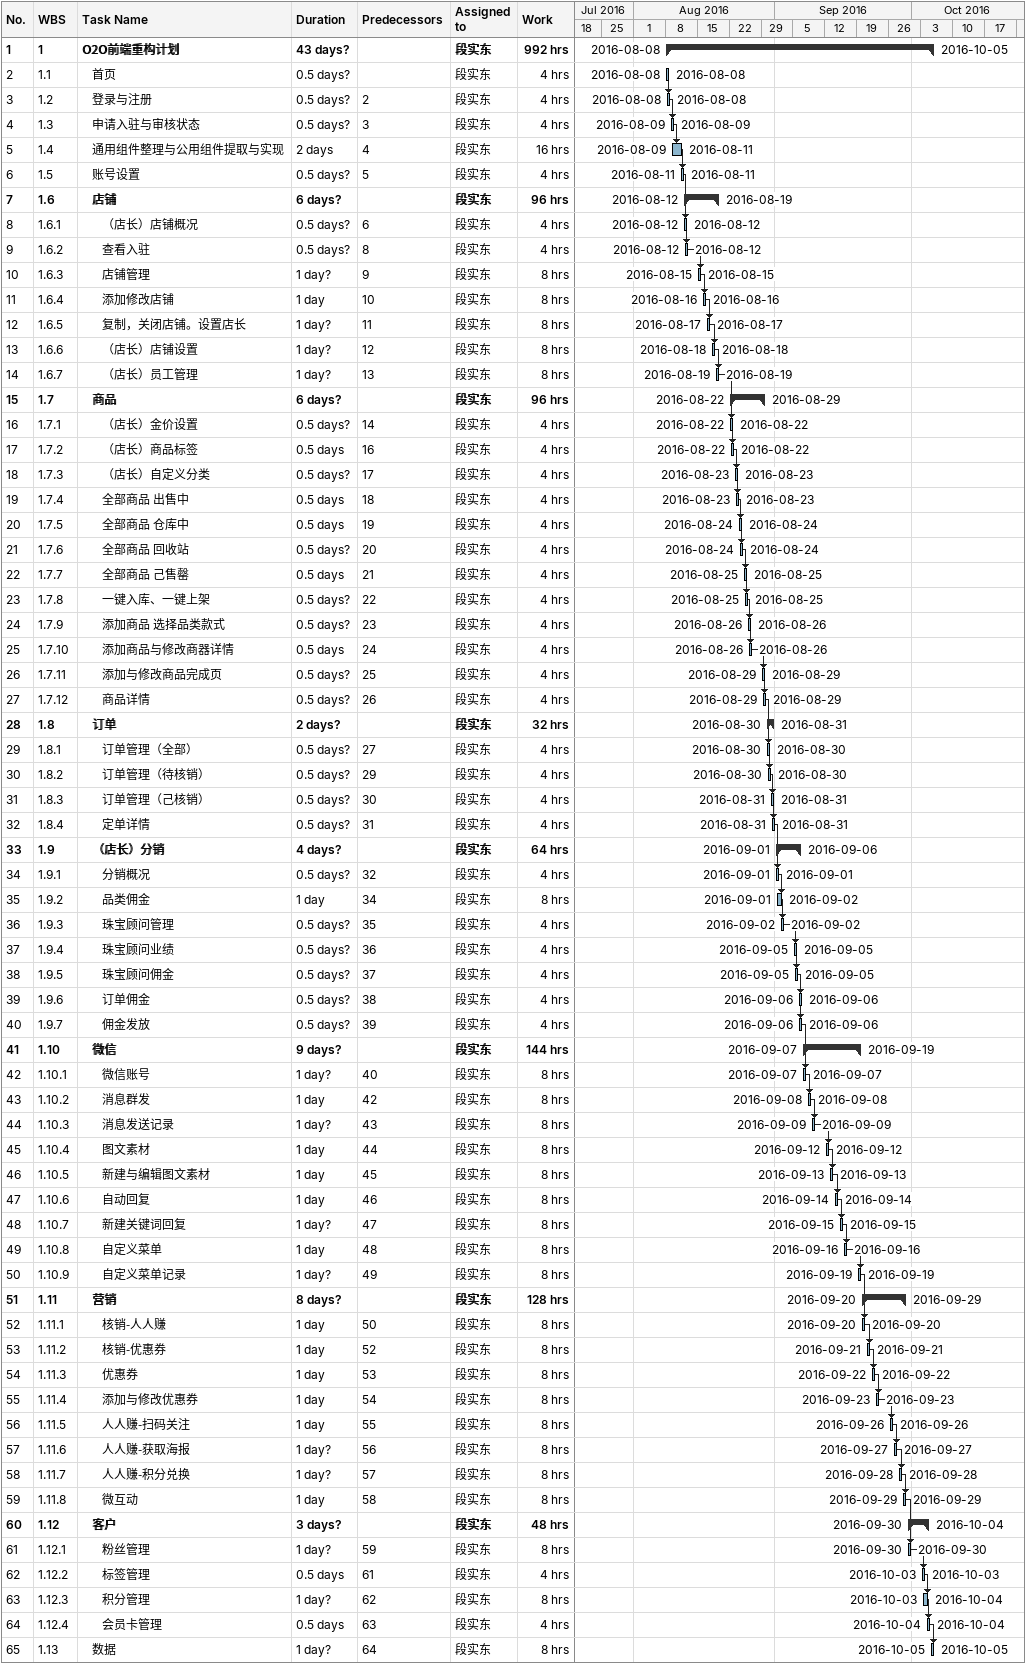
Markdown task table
| ID | WBS | Task | Duration | Start | Finish | Predecessors | Resources | Work (h) |
|---|---|---|---|---|---|---|---|---|
| 1 | 1 | **O2O前端重构计划** | 43d? | 2016-08-08 | 2016-10-05 |  | 段实东 | 992 |
| 2 | 1.1 | 首页 | 0.5d? | 2016-08-08 | 2016-08-08 |  | 段实东 | 4 |
| 3 | 1.2 | 登录与注册 | 0.5d? | 2016-08-08 | 2016-08-08 | 2 | 段实东 | 4 |
| 4 | 1.3 | 申请入驻与审核状态 | 0.5d? | 2016-08-09 | 2016-08-09 | 3 | 段实东 | 4 |
| 5 | 1.4 | 通用组件整理与公用组件提取与实现 | 2d | 2016-08-09 | 2016-08-11 | 4 | 段实东 | 16 |
| 6 | 1.5 | 账号设置 | 0.5d? | 2016-08-11 | 2016-08-11 | 5 | 段实东 | 4 |
| 7 | 1.6 | **店铺** | 6d? | 2016-08-12 | 2016-08-19 |  | 段实东 | 96 |
| 8 | 1.6.1 | （店长）店铺概况 | 0.5d? | 2016-08-12 | 2016-08-12 | 6 | 段实东 | 4 |
| 9 | 1.6.2 | 查看入驻 | 0.5d? | 2016-08-12 | 2016-08-12 | 8 | 段实东 | 4 |
| 10 | 1.6.3 | 店铺管理 | 1d? | 2016-08-15 | 2016-08-15 | 9 | 段实东 | 8 |
| 11 | 1.6.4 | 添加修改店铺 | 1d | 2016-08-16 | 2016-08-16 | 10 | 段实东 | 8 |
| 12 | 1.6.5 | 复制，关闭店铺。设置店长 | 1d? | 2016-08-17 | 2016-08-17 | 11 | 段实东 | 8 |
| 13 | 1.6.6 | （店长）店铺设置 | 1d? | 2016-08-18 | 2016-08-18 | 12 | 段实东 | 8 |
| 14 | 1.6.7 | （店长）员工管理 | 1d? | 2016-08-19 | 2016-08-19 | 13 | 段实东 | 8 |
| 15 | 1.7 | **商品** | 6d? | 2016-08-22 | 2016-08-29 |  | 段实东 | 96 |
| 16 | 1.7.1 | （店长）金价设置 | 0.5d? | 2016-08-22 | 2016-08-22 | 14 | 段实东 | 4 |
| 17 | 1.7.2 | （店长）商品标签 | 0.5d | 2016-08-22 | 2016-08-22 | 16 | 段实东 | 4 |
| 18 | 1.7.3 | （店长）自定义分类 | 0.5d? | 2016-08-23 | 2016-08-23 | 17 | 段实东 | 4 |
| 19 | 1.7.4 | 全部商品 出售中 | 0.5d | 2016-08-23 | 2016-08-23 | 18 | 段实东 | 4 |
| 20 | 1.7.5 | 全部商品 仓库中 | 0.5d | 2016-08-24 | 2016-08-24 | 19 | 段实东 | 4 |
| 21 | 1.7.6 | 全部商品 回收站 | 0.5d? | 2016-08-24 | 2016-08-24 | 20 | 段实东 | 4 |
| 22 | 1.7.7 | 全部商品 己售罄 | 0.5d | 2016-08-25 | 2016-08-25 | 21 | 段实东 | 4 |
| 23 | 1.7.8 | 一键入库、一键上架 | 0.5d? | 2016-08-25 | 2016-08-25 | 22 | 段实东 | 4 |
| 24 | 1.7.9 | 添加商品 选择品类款式 | 0.5d? | 2016-08-26 | 2016-08-26 | 23 | 段实东 | 4 |
| 25 | 1.7.10 | 添加商品与修改商器详情 | 0.5d | 2016-08-26 | 2016-08-26 | 24 | 段实东 | 4 |
| 26 | 1.7.11 | 添加与修改商品完成页 | 0.5d? | 2016-08-29 | 2016-08-29 | 25 | 段实东 | 4 |
| 27 | 1.7.12 | 商品详情 | 0.5d? | 2016-08-29 | 2016-08-29 | 26 | 段实东 | 4 |
| 28 | 1.8 | **订单** | 2d? | 2016-08-30 | 2016-08-31 |  | 段实东 | 32 |
| 29 | 1.8.1 | 订单管理（全部） | 0.5d? | 2016-08-30 | 2016-08-30 | 27 | 段实东 | 4 |
| 30 | 1.8.2 | 订单管理（待核销） | 0.5d? | 2016-08-30 | 2016-08-30 | 29 | 段实东 | 4 |
| 31 | 1.8.3 | 订单管理（己核销） | 0.5d? | 2016-08-31 | 2016-08-31 | 30 | 段实东 | 4 |
| 32 | 1.8.4 | 定单详情 | 0.5d? | 2016-08-31 | 2016-08-31 | 31 | 段实东 | 4 |
| 33 | 1.9 | **（店长）分销** | 4d? | 2016-09-01 | 2016-09-06 |  | 段实东 | 64 |
| 34 | 1.9.1 | 分销概况 | 0.5d? | 2016-09-01 | 2016-09-01 | 32 | 段实东 | 4 |
| 35 | 1.9.2 | 品类佣金 | 1d | 2016-09-01 | 2016-09-02 | 34 | 段实东 | 8 |
| 36 | 1.9.3 | 珠宝顾问管理 | 0.5d? | 2016-09-02 | 2016-09-02 | 35 | 段实东 | 4 |
| 37 | 1.9.4 | 珠宝顾问业绩 | 0.5d? | 2016-09-05 | 2016-09-05 | 36 | 段实东 | 4 |
| 38 | 1.9.5 | 珠宝顾问佣金 | 0.5d? | 2016-09-05 | 2016-09-05 | 37 | 段实东 | 4 |
| 39 | 1.9.6 | 订单佣金 | 0.5d? | 2016-09-06 | 2016-09-06 | 38 | 段实东 | 4 |
| 40 | 1.9.7 | 佣金发放 | 0.5d? | 2016-09-06 | 2016-09-06 | 39 | 段实东 | 4 |
| 41 | 1.10 | **微信** | 9d? | 2016-09-07 | 2016-09-19 |  | 段实东 | 144 |
| 42 | 1.10.1 | 微信账号 | 1d? | 2016-09-07 | 2016-09-07 | 40 | 段实东 | 8 |
| 43 | 1.10.2 | 消息群发 | 1d | 2016-09-08 | 2016-09-08 | 42 | 段实东 | 8 |
| 44 | 1.10.3 | 消息发送记录 | 1d? | 2016-09-09 | 2016-09-09 | 43 | 段实东 | 8 |
| 45 | 1.10.4 | 图文素材 | 1d | 2016-09-12 | 2016-09-12 | 44 | 段实东 | 8 |
| 46 | 1.10.5 | 新建与编辑图文素材 | 1d | 2016-09-13 | 2016-09-13 | 45 | 段实东 | 8 |
| 47 | 1.10.6 | 自动回复 | 1d | 2016-09-14 | 2016-09-14 | 46 | 段实东 | 8 |
| 48 | 1.10.7 | 新建关键词回复 | 1d? | 2016-09-15 | 2016-09-15 | 47 | 段实东 | 8 |
| 49 | 1.10.8 | 自定义菜单 | 1d | 2016-09-16 | 2016-09-16 | 48 | 段实东 | 8 |
| 50 | 1.10.9 | 自定义菜单记录 | 1d? | 2016-09-19 | 2016-09-19 | 49 | 段实东 | 8 |
| 51 | 1.11 | **营销** | 8d? | 2016-09-20 | 2016-09-29 |  | 段实东 | 128 |
| 52 | 1.11.1 | 核销-人人赚 | 1d | 2016-09-20 | 2016-09-20 | 50 | 段实东 | 8 |
| 53 | 1.11.2 | 核销-优惠券 | 1d | 2016-09-21 | 2016-09-21 | 52 | 段实东 | 8 |
| 54 | 1.11.3 | 优惠券 | 1d | 2016-09-22 | 2016-09-22 | 53 | 段实东 | 8 |
| 55 | 1.11.4 | 添加与修改优惠券 | 1d | 2016-09-23 | 2016-09-23 | 54 | 段实东 | 8 |
| 56 | 1.11.5 | 人人赚-扫码关注 | 1d | 2016-09-26 | 2016-09-26 | 55 | 段实东 | 8 |
| 57 | 1.11.6 | 人人赚-获取海报 | 1d? | 2016-09-27 | 2016-09-27 | 56 | 段实东 | 8 |
| 58 | 1.11.7 | 人人赚-积分兑换 | 1d? | 2016-09-28 | 2016-09-28 | 57 | 段实东 | 8 |
| 59 | 1.11.8 | 微互动 | 1d | 2016-09-29 | 2016-09-29 | 58 | 段实东 | 8 |
| 60 | 1.12 | **客户** | 3d? | 2016-09-30 | 2016-10-04 |  | 段实东 | 48 |
| 61 | 1.12.1 | 粉丝管理 | 1d? | 2016-09-30 | 2016-09-30 | 59 | 段实东 | 8 |
| 62 | 1.12.2 | 标签管理 | 0.5d | 2016-10-03 | 2016-10-03 | 61 | 段实东 | 4 |
| 63 | 1.12.3 | 积分管理 | 1d? | 2016-10-03 | 2016-10-04 | 62 | 段实东 | 8 |
| 64 | 1.12.4 | 会员卡管理 | 0.5d | 2016-10-04 | 2016-10-04 | 63 | 段实东 | 4 |
| 65 | 1.13 | 数据 | 1d? | 2016-10-05 | 2016-10-05 | 64 | 段实东 | 8 |
